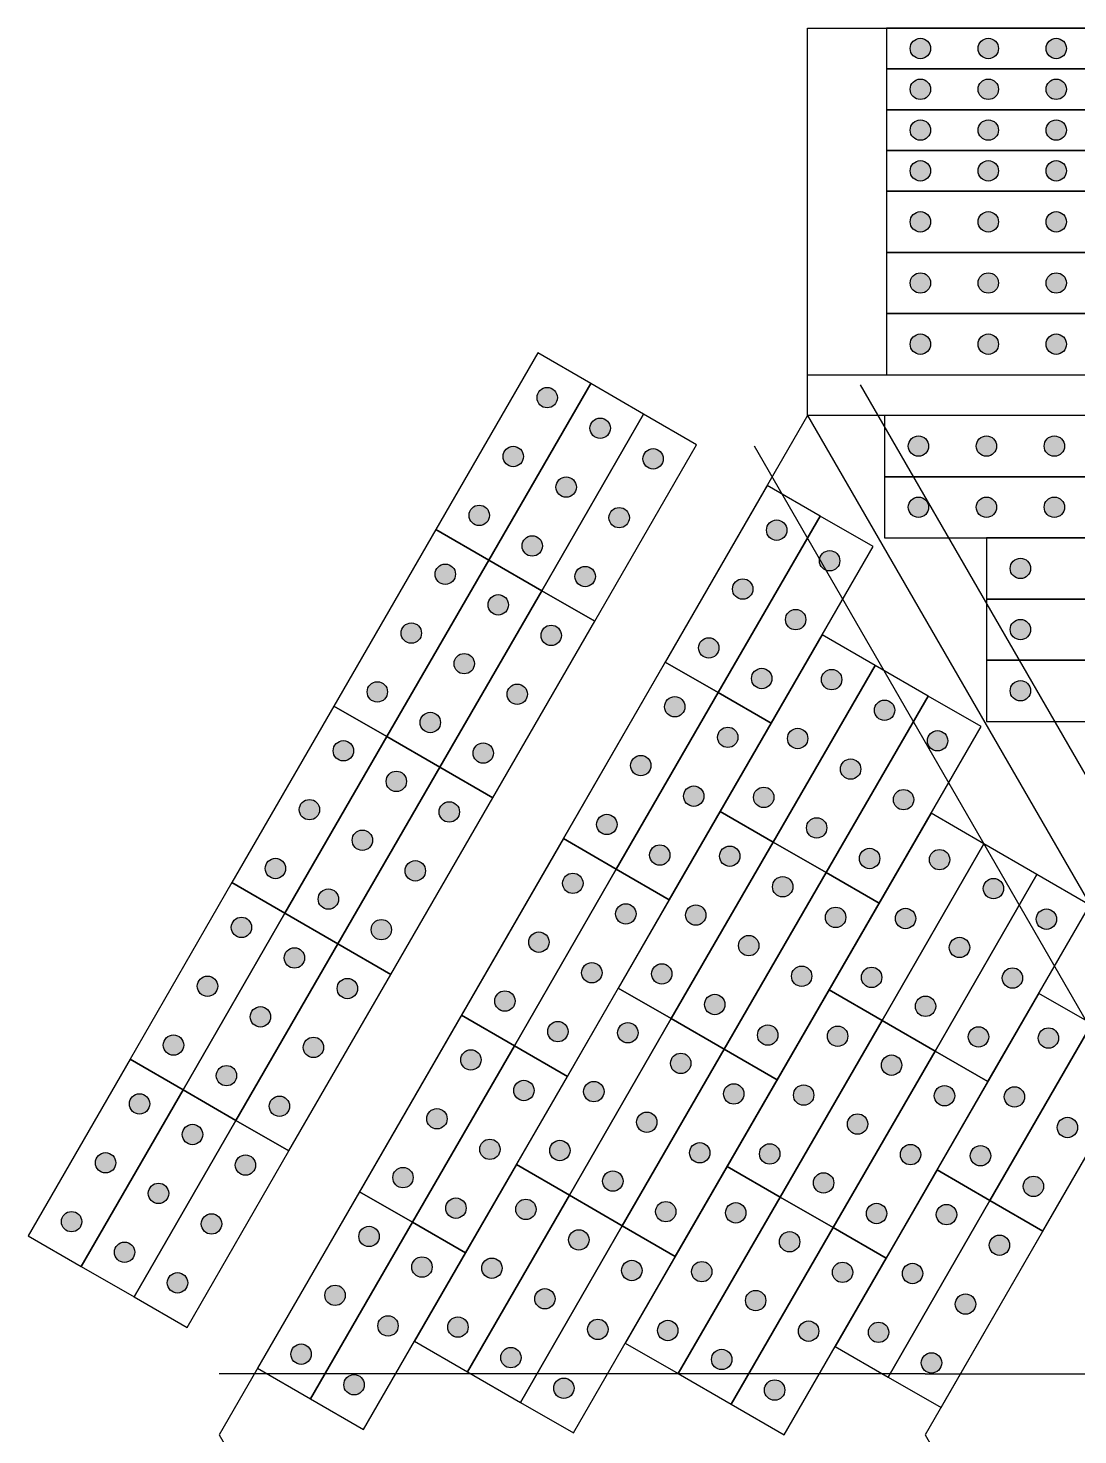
# Model space of a CAD drawing. Header units: millimetres. Extents: x 1388 to 8110, y -1425 to 5021.
# Drawn here: x 2385.4 to 2642.9, y 1276.3 to 1621.3 of the extents above; entities that cross this region are included whole.
import ezdxf

# ---------------------------------------------------------------- set-up
doc = ezdxf.new("R2010")
doc.units = ezdxf.units.MM

msp = doc.modelspace()

# ---------------------------------------------------------------- hatches: boundary and pattern name
at = {"true_color": 0xf1eb1f}
h = msp.add_hatch(color=2, dxfattribs=at)
h.dxf.hatch_style = 1
h.paths.add_polyline_path([(2601.737, 1616.267, 1), (2606.737, 1616.267, 1)])
h = msp.add_hatch(color=2, dxfattribs=at)
h.dxf.hatch_style = 1
h.paths.add_polyline_path([(2618.404, 1616.267, 1), (2623.404, 1616.267, 1)])
h = msp.add_hatch(color=2, dxfattribs=at)
h.dxf.hatch_style = 1
h.paths.add_polyline_path([(2635.07, 1616.267, 1), (2640.07, 1616.267, 1)])
h = msp.add_hatch(color=2, dxfattribs=at)
h.dxf.hatch_style = 1
h.paths.add_polyline_path([(2601.737, 1606.267, 1), (2606.737, 1606.267, 1)])
h = msp.add_hatch(color=2, dxfattribs=at)
h.dxf.hatch_style = 1
h.paths.add_polyline_path([(2618.404, 1606.267, 1), (2623.404, 1606.267, 1)])
h = msp.add_hatch(color=2, dxfattribs=at)
h.dxf.hatch_style = 1
h.paths.add_polyline_path([(2635.07, 1606.267, 1), (2640.07, 1606.267, 1)])
h = msp.add_hatch(color=2, dxfattribs=at)
h.dxf.hatch_style = 1
h.paths.add_polyline_path([(2601.737, 1596.267, 1), (2606.737, 1596.267, 1)])
h = msp.add_hatch(color=2, dxfattribs=at)
h.dxf.hatch_style = 1
h.paths.add_polyline_path([(2618.404, 1596.267, 1), (2623.404, 1596.267, 1)])
h = msp.add_hatch(color=2, dxfattribs=at)
h.dxf.hatch_style = 1
h.paths.add_polyline_path([(2635.07, 1596.267, 1), (2640.07, 1596.267, 1)])
h = msp.add_hatch(color=2, dxfattribs=at)
h.dxf.hatch_style = 1
h.paths.add_polyline_path([(2601.737, 1586.267, 1), (2606.737, 1586.267, 1)])
h = msp.add_hatch(color=2, dxfattribs=at)
h.dxf.hatch_style = 1
h.paths.add_polyline_path([(2618.404, 1586.267, 1), (2623.404, 1586.267, 1)])
h = msp.add_hatch(color=2, dxfattribs=at)
h.dxf.hatch_style = 1
h.paths.add_polyline_path([(2635.07, 1586.267, 1), (2640.07, 1586.267, 1)])
h = msp.add_hatch(color=2, dxfattribs=at)
h.dxf.hatch_style = 1
h.paths.add_polyline_path([(2601.737, 1573.767, 1), (2606.737, 1573.767, 1)])
h = msp.add_hatch(color=2, dxfattribs=at)
h.dxf.hatch_style = 1
h.paths.add_polyline_path([(2618.404, 1573.767, 1), (2623.404, 1573.767, 1)])
h = msp.add_hatch(color=2, dxfattribs=at)
h.dxf.hatch_style = 1
h.paths.add_polyline_path([(2635.07, 1573.767, 1), (2640.07, 1573.767, 1)])
h = msp.add_hatch(color=2, dxfattribs=at)
h.dxf.hatch_style = 1
h.paths.add_polyline_path([(2601.737, 1558.767, 1), (2606.737, 1558.767, 1)])
h = msp.add_hatch(color=2, dxfattribs=at)
h.dxf.hatch_style = 1
h.paths.add_polyline_path([(2618.404, 1558.767, 1), (2623.404, 1558.767, 1)])
h = msp.add_hatch(color=2, dxfattribs=at)
h.dxf.hatch_style = 1
h.paths.add_polyline_path([(2635.07, 1558.767, 1), (2640.07, 1558.767, 1)])
h = msp.add_hatch(color=2, dxfattribs=at)
h.dxf.hatch_style = 1
h.paths.add_polyline_path([(2601.737, 1543.767, 1), (2606.737, 1543.767, 1)])
h = msp.add_hatch(color=2, dxfattribs=at)
h.dxf.hatch_style = 1
h.paths.add_polyline_path([(2618.404, 1543.767, 1), (2623.404, 1543.767, 1)])
h = msp.add_hatch(color=2, dxfattribs=at)
h.dxf.hatch_style = 1
h.paths.add_polyline_path([(2635.07, 1543.767, 1), (2640.07, 1543.767, 1)])
h = msp.add_hatch(color=2, dxfattribs=at)
h.dxf.hatch_style = 1
h.paths.add_polyline_path([(2515.201, 1530.65, 1), (2510.201, 1530.65, 1)])
h = msp.add_hatch(color=2, dxfattribs=at)
h.dxf.hatch_style = 1
h.paths.add_polyline_path([(2528.192, 1523.15, 1), (2523.192, 1523.15, 1)])
h = msp.add_hatch(color=2, dxfattribs=at)
h.dxf.hatch_style = 1
h.paths.add_polyline_path([(2506.868, 1516.216, 1), (2501.868, 1516.216, 1)])
h = msp.add_hatch(color=2, dxfattribs=at)
h.dxf.hatch_style = 1
h.paths.add_polyline_path([(2541.182, 1515.65, 1), (2536.182, 1515.65, 1)])
h = msp.add_hatch(color=2, dxfattribs=at)
h.dxf.hatch_style = 1
h.paths.add_polyline_path([(2606.271, 1518.767, 1), (2601.271, 1518.767, 1)])
h = msp.add_hatch(color=2, dxfattribs=at)
h.dxf.hatch_style = 1
h.paths.add_polyline_path([(2622.938, 1518.767, 1), (2617.938, 1518.767, 1)])
h = msp.add_hatch(color=2, dxfattribs=at)
h.dxf.hatch_style = 1
h.paths.add_polyline_path([(2639.604, 1518.767, 1), (2634.604, 1518.767, 1)])
h = msp.add_hatch(color=2, dxfattribs=at)
h.dxf.hatch_style = 1
h.paths.add_polyline_path([(2519.858, 1508.716, 1), (2514.858, 1508.716, 1)])
h = msp.add_hatch(color=2, dxfattribs=at)
h.dxf.hatch_style = 1
h.paths.add_polyline_path([(2498.535, 1501.782, 1), (2493.535, 1501.782, 1)])
h = msp.add_hatch(color=2, dxfattribs=at)
h.dxf.hatch_style = 1
h.paths.add_polyline_path([(2606.271, 1503.767, 1), (2601.271, 1503.767, 1)])
h = msp.add_hatch(color=2, dxfattribs=at)
h.dxf.hatch_style = 1
h.paths.add_polyline_path([(2622.938, 1503.767, 1), (2617.938, 1503.767, 1)])
h = msp.add_hatch(color=2, dxfattribs=at)
h.dxf.hatch_style = 1
h.paths.add_polyline_path([(2639.604, 1503.767, 1), (2634.604, 1503.767, 1)])
h = msp.add_hatch(color=2, dxfattribs=at)
h.dxf.hatch_style = 1
h.paths.add_polyline_path([(2532.849, 1501.216, 1), (2527.849, 1501.216, 1)])
h = msp.add_hatch(color=2, dxfattribs=at)
h.dxf.hatch_style = 1
h.paths.add_polyline_path([(2571.493, 1498.15, 1), (2566.493, 1498.15, 1)])
h = msp.add_hatch(color=2, dxfattribs=at)
h.dxf.hatch_style = 1
h.paths.add_polyline_path([(2511.525, 1494.282, 1), (2506.525, 1494.282, 1)])
h = msp.add_hatch(color=2, dxfattribs=at)
h.dxf.hatch_style = 1
h.paths.add_polyline_path([(2584.483, 1490.65, 1), (2579.483, 1490.65, 1)])
h = msp.add_hatch(color=2, dxfattribs=at)
h.dxf.hatch_style = 1
h.paths.add_polyline_path([(2631.271, 1488.767, 1), (2626.271, 1488.767, 1)])
h = msp.add_hatch(color=2, dxfattribs=at)
h.dxf.hatch_style = 1
h.paths.add_polyline_path([(2490.201, 1487.348, 1), (2485.201, 1487.348, 1)])
h = msp.add_hatch(color=2, dxfattribs=at)
h.dxf.hatch_style = 1
h.paths.add_polyline_path([(2524.515, 1486.782, 1), (2519.515, 1486.782, 1)])
h = msp.add_hatch(color=2, dxfattribs=at)
h.dxf.hatch_style = 1
h.paths.add_polyline_path([(2563.16, 1483.716, 1), (2558.16, 1483.716, 1)])
h = msp.add_hatch(color=2, dxfattribs=at)
h.dxf.hatch_style = 1
h.paths.add_polyline_path([(2503.192, 1479.848, 1), (2498.192, 1479.848, 1)])
h = msp.add_hatch(color=2, dxfattribs=at)
h.dxf.hatch_style = 1
h.paths.add_polyline_path([(2576.15, 1476.216, 1), (2571.15, 1476.216, 1)])
h = msp.add_hatch(color=2, dxfattribs=at)
h.dxf.hatch_style = 1
h.paths.add_polyline_path([(2481.868, 1472.915, 1), (2476.868, 1472.915, 1)])
h = msp.add_hatch(color=2, dxfattribs=at)
h.dxf.hatch_style = 1
h.paths.add_polyline_path([(2516.182, 1472.348, 1), (2511.182, 1472.348, 1)])
h = msp.add_hatch(color=2, dxfattribs=at)
h.dxf.hatch_style = 1
h.paths.add_polyline_path([(2631.271, 1473.767, 1), (2626.271, 1473.767, 1)])
h = msp.add_hatch(color=2, dxfattribs=at)
h.dxf.hatch_style = 1
h.paths.add_polyline_path([(2554.826, 1469.282, 1), (2549.826, 1469.282, 1)])
h = msp.add_hatch(color=2, dxfattribs=at)
h.dxf.hatch_style = 1
h.paths.add_polyline_path([(2494.858, 1465.415, 1), (2489.858, 1465.415, 1)])
h = msp.add_hatch(color=2, dxfattribs=at)
h.dxf.hatch_style = 1
h.paths.add_polyline_path([(2567.817, 1461.782, 1), (2562.817, 1461.782, 1)])
h = msp.add_hatch(color=2, dxfattribs=at)
h.dxf.hatch_style = 1
h.paths.add_polyline_path([(2584.974, 1461.499, 1), (2579.974, 1461.499, 1)])
h = msp.add_hatch(color=2, dxfattribs=at)
h.dxf.hatch_style = 1
h.paths.add_polyline_path([(2473.535, 1458.481, 1), (2468.535, 1458.481, 1)])
h = msp.add_hatch(color=2, dxfattribs=at)
h.dxf.hatch_style = 1
h.paths.add_polyline_path([(2507.849, 1457.915, 1), (2502.849, 1457.915, 1)])
h = msp.add_hatch(color=2, dxfattribs=at)
h.dxf.hatch_style = 1
h.paths.add_polyline_path([(2631.271, 1458.767, 1), (2626.271, 1458.767, 1)])
h = msp.add_hatch(color=2, dxfattribs=at)
h.dxf.hatch_style = 1
h.paths.add_polyline_path([(2546.493, 1454.848, 1), (2541.493, 1454.848, 1)])
h = msp.add_hatch(color=2, dxfattribs=at)
h.dxf.hatch_style = 1
h.paths.add_polyline_path([(2597.964, 1453.999, 1), (2592.964, 1453.999, 1)])
h = msp.add_hatch(color=2, dxfattribs=at)
h.dxf.hatch_style = 1
h.paths.add_polyline_path([(2486.525, 1450.981, 1), (2481.525, 1450.981, 1)])
h = msp.add_hatch(color=2, dxfattribs=at)
h.dxf.hatch_style = 1
h.paths.add_polyline_path([(2559.483, 1447.348, 1), (2554.483, 1447.348, 1)])
h = msp.add_hatch(color=2, dxfattribs=at)
h.dxf.hatch_style = 1
h.paths.add_polyline_path([(2576.64, 1447.065, 1), (2571.64, 1447.065, 1)])
h = msp.add_hatch(color=2, dxfattribs=at)
h.dxf.hatch_style = 1
h.paths.add_polyline_path([(2610.954, 1446.499, 1), (2605.954, 1446.499, 1)])
h = msp.add_hatch(color=2, dxfattribs=at)
h.dxf.hatch_style = 1
h.paths.add_polyline_path([(2465.201, 1444.047, 1), (2460.201, 1444.047, 1)])
h = msp.add_hatch(color=2, dxfattribs=at)
h.dxf.hatch_style = 1
h.paths.add_polyline_path([(2499.515, 1443.481, 1), (2494.515, 1443.481, 1)])
h = msp.add_hatch(color=2, dxfattribs=at)
h.dxf.hatch_style = 1
h.paths.add_polyline_path([(2538.16, 1440.415, 1), (2533.16, 1440.415, 1)])
h = msp.add_hatch(color=2, dxfattribs=at)
h.dxf.hatch_style = 1
h.paths.add_polyline_path([(2589.631, 1439.565, 1), (2584.631, 1439.565, 1)])
h = msp.add_hatch(color=2, dxfattribs=at)
h.dxf.hatch_style = 1
h.paths.add_polyline_path([(2478.192, 1436.547, 1), (2473.192, 1436.547, 1)])
h = msp.add_hatch(color=2, dxfattribs=at)
h.dxf.hatch_style = 1
h.paths.add_polyline_path([(2551.15, 1432.915, 1), (2546.15, 1432.915, 1)])
h = msp.add_hatch(color=2, dxfattribs=at)
h.dxf.hatch_style = 1
h.paths.add_polyline_path([(2568.307, 1432.631, 1), (2563.307, 1432.631, 1)])
h = msp.add_hatch(color=2, dxfattribs=at)
h.dxf.hatch_style = 1
h.paths.add_polyline_path([(2456.868, 1429.613, 1), (2451.868, 1429.613, 1)])
h = msp.add_hatch(color=2, dxfattribs=at)
h.dxf.hatch_style = 1
h.paths.add_polyline_path([(2602.621, 1432.065, 1), (2597.621, 1432.065, 1)])
h = msp.add_hatch(color=2, dxfattribs=at)
h.dxf.hatch_style = 1
h.paths.add_polyline_path([(2491.182, 1429.047, 1), (2486.182, 1429.047, 1)])
h = msp.add_hatch(color=2, dxfattribs=at)
h.dxf.hatch_style = 1
h.paths.add_polyline_path([(2529.826, 1425.981, 1), (2524.826, 1425.981, 1)])
h = msp.add_hatch(color=2, dxfattribs=at)
h.dxf.hatch_style = 1
h.paths.add_polyline_path([(2581.297, 1425.131, 1), (2576.297, 1425.131, 1)])
h = msp.add_hatch(color=2, dxfattribs=at)
h.dxf.hatch_style = 1
h.paths.add_polyline_path([(2469.858, 1422.113, 1), (2464.858, 1422.113, 1)])
h = msp.add_hatch(color=2, dxfattribs=at)
h.dxf.hatch_style = 1
h.paths.add_polyline_path([(2542.817, 1418.481, 1), (2537.817, 1418.481, 1)])
h = msp.add_hatch(color=2, dxfattribs=at)
h.dxf.hatch_style = 1
h.paths.add_polyline_path([(2559.974, 1418.198, 1), (2554.974, 1418.198, 1)])
h = msp.add_hatch(color=2, dxfattribs=at)
h.dxf.hatch_style = 1
h.paths.add_polyline_path([(2594.288, 1417.631, 1), (2589.288, 1417.631, 1)])
h = msp.add_hatch(color=2, dxfattribs=at)
h.dxf.hatch_style = 1
h.paths.add_polyline_path([(2611.445, 1417.348, 1), (2606.445, 1417.348, 1)])
h = msp.add_hatch(color=2, dxfattribs=at)
h.dxf.hatch_style = 1
h.paths.add_polyline_path([(2448.535, 1415.18, 1), (2443.535, 1415.18, 1)])
h = msp.add_hatch(color=2, dxfattribs=at)
h.dxf.hatch_style = 1
h.paths.add_polyline_path([(2482.849, 1414.613, 1), (2477.849, 1414.613, 1)])
h = msp.add_hatch(color=2, dxfattribs=at)
h.dxf.hatch_style = 1
h.paths.add_polyline_path([(2521.493, 1411.547, 1), (2516.493, 1411.547, 1)])
h = msp.add_hatch(color=2, dxfattribs=at)
h.dxf.hatch_style = 1
h.paths.add_polyline_path([(2572.964, 1410.698, 1), (2567.964, 1410.698, 1)])
h = msp.add_hatch(color=2, dxfattribs=at)
h.dxf.hatch_style = 1
h.paths.add_polyline_path([(2624.668, 1410.252, 1), (2619.668, 1410.252, 1)])
h = msp.add_hatch(color=2, dxfattribs=at)
h.dxf.hatch_style = 1
h.paths.add_polyline_path([(2461.525, 1407.68, 1), (2456.525, 1407.68, 1)])
h = msp.add_hatch(color=2, dxfattribs=at)
h.dxf.hatch_style = 1
h.paths.add_polyline_path([(2534.483, 1404.047, 1), (2529.483, 1404.047, 1)])
h = msp.add_hatch(color=2, dxfattribs=at)
h.dxf.hatch_style = 1
h.paths.add_polyline_path([(2551.64, 1403.764, 1), (2546.64, 1403.764, 1)])
h = msp.add_hatch(color=2, dxfattribs=at)
h.dxf.hatch_style = 1
h.paths.add_polyline_path([(2585.954, 1403.198, 1), (2580.954, 1403.198, 1)])
h = msp.add_hatch(color=2, dxfattribs=at)
h.dxf.hatch_style = 1
h.paths.add_polyline_path([(2603.112, 1402.915, 1), (2598.112, 1402.915, 1)])
h = msp.add_hatch(color=2, dxfattribs=at)
h.dxf.hatch_style = 1
h.paths.add_polyline_path([(2637.659, 1402.752, 1), (2632.659, 1402.752, 1)])
h = msp.add_hatch(color=2, dxfattribs=at)
h.dxf.hatch_style = 1
h.paths.add_polyline_path([(2440.201, 1400.746, 1), (2435.201, 1400.746, 1)])
h = msp.add_hatch(color=2, dxfattribs=at)
h.dxf.hatch_style = 1
h.paths.add_polyline_path([(2474.515, 1400.18, 1), (2469.515, 1400.18, 1)])
h = msp.add_hatch(color=2, dxfattribs=at)
h.dxf.hatch_style = 1
h.paths.add_polyline_path([(2513.16, 1397.113, 1), (2508.16, 1397.113, 1)])
h = msp.add_hatch(color=2, dxfattribs=at)
h.dxf.hatch_style = 1
h.paths.add_polyline_path([(2564.631, 1396.264, 1), (2559.631, 1396.264, 1)])
h = msp.add_hatch(color=2, dxfattribs=at)
h.dxf.hatch_style = 1
h.paths.add_polyline_path([(2616.335, 1395.818, 1), (2611.335, 1395.818, 1)])
h = msp.add_hatch(color=2, dxfattribs=at)
h.dxf.hatch_style = 1
h.paths.add_polyline_path([(2453.192, 1393.246, 1), (2448.192, 1393.246, 1)])
h = msp.add_hatch(color=2, dxfattribs=at)
h.dxf.hatch_style = 1
h.paths.add_polyline_path([(2526.15, 1389.613, 1), (2521.15, 1389.613, 1)])
h = msp.add_hatch(color=2, dxfattribs=at)
h.dxf.hatch_style = 1
h.paths.add_polyline_path([(2543.307, 1389.33, 1), (2538.307, 1389.33, 1)])
h = msp.add_hatch(color=2, dxfattribs=at)
h.dxf.hatch_style = 1
h.paths.add_polyline_path([(2577.621, 1388.764, 1), (2572.621, 1388.764, 1)])
h = msp.add_hatch(color=2, dxfattribs=at)
h.dxf.hatch_style = 1
h.paths.add_polyline_path([(2594.778, 1388.481, 1), (2589.778, 1388.481, 1)])
h = msp.add_hatch(color=2, dxfattribs=at)
h.dxf.hatch_style = 1
h.paths.add_polyline_path([(2629.325, 1388.318, 1), (2624.325, 1388.318, 1)])
h = msp.add_hatch(color=2, dxfattribs=at)
h.dxf.hatch_style = 1
h.paths.add_polyline_path([(2431.868, 1386.312, 1), (2426.868, 1386.312, 1)])
h = msp.add_hatch(color=2, dxfattribs=at)
h.dxf.hatch_style = 1
h.paths.add_polyline_path([(2466.182, 1385.746, 1), (2461.182, 1385.746, 1)])
h = msp.add_hatch(color=2, dxfattribs=at)
h.dxf.hatch_style = 1
h.paths.add_polyline_path([(2504.826, 1382.68, 1), (2499.826, 1382.68, 1)])
h = msp.add_hatch(color=2, dxfattribs=at)
h.dxf.hatch_style = 1
h.paths.add_polyline_path([(2556.297, 1381.83, 1), (2551.297, 1381.83, 1)])
h = msp.add_hatch(color=2, dxfattribs=at)
h.dxf.hatch_style = 1
h.paths.add_polyline_path([(2608.002, 1381.384, 1), (2603.002, 1381.384, 1)])
h = msp.add_hatch(color=2, dxfattribs=at)
h.dxf.hatch_style = 1
h.paths.add_polyline_path([(2444.858, 1378.812, 1), (2439.858, 1378.812, 1)])
h = msp.add_hatch(color=2, dxfattribs=at)
h.dxf.hatch_style = 1
h.paths.add_polyline_path([(2517.817, 1375.18, 1), (2512.817, 1375.18, 1)])
h = msp.add_hatch(color=2, dxfattribs=at)
h.dxf.hatch_style = 1
h.paths.add_polyline_path([(2534.974, 1374.896, 1), (2529.974, 1374.896, 1)])
h = msp.add_hatch(color=2, dxfattribs=at)
h.dxf.hatch_style = 1
h.paths.add_polyline_path([(2569.288, 1374.33, 1), (2564.288, 1374.33, 1)])
h = msp.add_hatch(color=2, dxfattribs=at)
h.dxf.hatch_style = 1
h.paths.add_polyline_path([(2586.445, 1374.047, 1), (2581.445, 1374.047, 1)])
h = msp.add_hatch(color=2, dxfattribs=at)
h.dxf.hatch_style = 1
h.paths.add_polyline_path([(2423.535, 1371.878, 1), (2418.535, 1371.878, 1)])
h = msp.add_hatch(color=2, dxfattribs=at)
h.dxf.hatch_style = 1
h.paths.add_polyline_path([(2457.849, 1371.312, 1), (2452.849, 1371.312, 1)])
h = msp.add_hatch(color=2, dxfattribs=at)
h.dxf.hatch_style = 1
h.paths.add_polyline_path([(2620.992, 1373.884, 1), (2615.992, 1373.884, 1)])
h = msp.add_hatch(color=2, dxfattribs=at)
h.dxf.hatch_style = 1
h.paths.add_polyline_path([(2638.149, 1373.601, 1), (2633.149, 1373.601, 1)])
h = msp.add_hatch(color=2, dxfattribs=at)
h.dxf.hatch_style = 1
h.paths.add_polyline_path([(2496.493, 1368.246, 1), (2491.493, 1368.246, 1)])
h = msp.add_hatch(color=2, dxfattribs=at)
h.dxf.hatch_style = 1
h.paths.add_polyline_path([(2547.964, 1367.396, 1), (2542.964, 1367.396, 1)])
h = msp.add_hatch(color=2, dxfattribs=at)
h.dxf.hatch_style = 1
h.paths.add_polyline_path([(2436.525, 1364.378, 1), (2431.525, 1364.378, 1)])
h = msp.add_hatch(color=2, dxfattribs=at)
h.dxf.hatch_style = 1
h.paths.add_polyline_path([(2599.668, 1366.951, 1), (2594.668, 1366.951, 1)])
h = msp.add_hatch(color=2, dxfattribs=at)
h.dxf.hatch_style = 1
h.paths.add_polyline_path([(2509.483, 1360.746, 1), (2504.483, 1360.746, 1)])
h = msp.add_hatch(color=2, dxfattribs=at)
h.dxf.hatch_style = 1
h.paths.add_polyline_path([(2526.64, 1360.463, 1), (2521.64, 1360.463, 1)])
h = msp.add_hatch(color=2, dxfattribs=at)
h.dxf.hatch_style = 1
h.paths.add_polyline_path([(2415.201, 1357.445, 1), (2410.201, 1357.445, 1)])
h = msp.add_hatch(color=2, dxfattribs=at)
h.dxf.hatch_style = 1
h.paths.add_polyline_path([(2449.515, 1356.878, 1), (2444.515, 1356.878, 1)])
h = msp.add_hatch(color=2, dxfattribs=at)
h.dxf.hatch_style = 1
h.paths.add_polyline_path([(2560.954, 1359.896, 1), (2555.954, 1359.896, 1)])
h = msp.add_hatch(color=2, dxfattribs=at)
h.dxf.hatch_style = 1
h.paths.add_polyline_path([(2578.112, 1359.613, 1), (2573.112, 1359.613, 1)])
h = msp.add_hatch(color=2, dxfattribs=at)
h.dxf.hatch_style = 1
h.paths.add_polyline_path([(2612.659, 1359.451, 1), (2607.659, 1359.451, 1)])
h = msp.add_hatch(color=2, dxfattribs=at)
h.dxf.hatch_style = 1
h.paths.add_polyline_path([(2629.816, 1359.167, 1), (2624.816, 1359.167, 1)])
h = msp.add_hatch(color=2, dxfattribs=at)
h.dxf.hatch_style = 1
h.paths.add_polyline_path([(2488.16, 1353.812, 1), (2483.16, 1353.812, 1)])
h = msp.add_hatch(color=2, dxfattribs=at)
h.dxf.hatch_style = 1
h.paths.add_polyline_path([(2428.192, 1349.945, 1), (2423.192, 1349.945, 1)])
h = msp.add_hatch(color=2, dxfattribs=at)
h.dxf.hatch_style = 1
h.paths.add_polyline_path([(2539.631, 1352.963, 1), (2534.631, 1352.963, 1)])
h = msp.add_hatch(color=2, dxfattribs=at)
h.dxf.hatch_style = 1
h.paths.add_polyline_path([(2591.335, 1352.517, 1), (2586.335, 1352.517, 1)])
h = msp.add_hatch(color=2, dxfattribs=at)
h.dxf.hatch_style = 1
h.paths.add_polyline_path([(2642.806, 1351.667, 1), (2637.806, 1351.667, 1)])
h = msp.add_hatch(color=2, dxfattribs=at)
h.dxf.hatch_style = 1
h.paths.add_polyline_path([(2406.868, 1343.011, 1), (2401.868, 1343.011, 1)])
h = msp.add_hatch(color=2, dxfattribs=at)
h.dxf.hatch_style = 1
h.paths.add_polyline_path([(2501.15, 1346.312, 1), (2496.15, 1346.312, 1)])
h = msp.add_hatch(color=2, dxfattribs=at)
h.dxf.hatch_style = 1
h.paths.add_polyline_path([(2518.307, 1346.029, 1), (2513.307, 1346.029, 1)])
h = msp.add_hatch(color=2, dxfattribs=at)
h.dxf.hatch_style = 1
h.paths.add_polyline_path([(2552.621, 1345.463, 1), (2547.621, 1345.463, 1)])
h = msp.add_hatch(color=2, dxfattribs=at)
h.dxf.hatch_style = 1
h.paths.add_polyline_path([(2569.778, 1345.18, 1), (2564.778, 1345.18, 1)])
h = msp.add_hatch(color=2, dxfattribs=at)
h.dxf.hatch_style = 1
h.paths.add_polyline_path([(2604.325, 1345.017, 1), (2599.325, 1345.017, 1)])
h = msp.add_hatch(color=2, dxfattribs=at)
h.dxf.hatch_style = 1
h.paths.add_polyline_path([(2621.482, 1344.734, 1), (2616.482, 1344.734, 1)])
h = msp.add_hatch(color=2, dxfattribs=at)
h.dxf.hatch_style = 1
h.paths.add_polyline_path([(2441.182, 1342.445, 1), (2436.182, 1342.445, 1)])
h = msp.add_hatch(color=2, dxfattribs=at)
h.dxf.hatch_style = 1
h.paths.add_polyline_path([(2479.826, 1339.378, 1), (2474.826, 1339.378, 1)])
h = msp.add_hatch(color=2, dxfattribs=at)
h.dxf.hatch_style = 1
h.paths.add_polyline_path([(2531.297, 1338.529, 1), (2526.297, 1338.529, 1)])
h = msp.add_hatch(color=2, dxfattribs=at)
h.dxf.hatch_style = 1
h.paths.add_polyline_path([(2583.002, 1338.083, 1), (2578.002, 1338.083, 1)])
h = msp.add_hatch(color=2, dxfattribs=at)
h.dxf.hatch_style = 1
h.paths.add_polyline_path([(2634.473, 1337.234, 1), (2629.473, 1337.234, 1)])
h = msp.add_hatch(color=2, dxfattribs=at)
h.dxf.hatch_style = 1
h.paths.add_polyline_path([(2419.858, 1335.511, 1), (2414.858, 1335.511, 1)])
h = msp.add_hatch(color=2, dxfattribs=at)
h.dxf.hatch_style = 1
h.paths.add_polyline_path([(2492.817, 1331.878, 1), (2487.817, 1331.878, 1)])
h = msp.add_hatch(color=2, dxfattribs=at)
h.dxf.hatch_style = 1
h.paths.add_polyline_path([(2509.974, 1331.595, 1), (2504.974, 1331.595, 1)])
h = msp.add_hatch(color=2, dxfattribs=at)
h.dxf.hatch_style = 1
h.paths.add_polyline_path([(2544.288, 1331.029, 1), (2539.288, 1331.029, 1)])
h = msp.add_hatch(color=2, dxfattribs=at)
h.dxf.hatch_style = 1
h.paths.add_polyline_path([(2561.445, 1330.746, 1), (2556.445, 1330.746, 1)])
h = msp.add_hatch(color=2, dxfattribs=at)
h.dxf.hatch_style = 1
h.paths.add_polyline_path([(2595.992, 1330.583, 1), (2590.992, 1330.583, 1)])
h = msp.add_hatch(color=2, dxfattribs=at)
h.dxf.hatch_style = 1
h.paths.add_polyline_path([(2613.149, 1330.3, 1), (2608.149, 1330.3, 1)])
h = msp.add_hatch(color=2, dxfattribs=at)
h.dxf.hatch_style = 1
h.paths.add_polyline_path([(2398.535, 1328.577, 1), (2393.535, 1328.577, 1)])
h = msp.add_hatch(color=2, dxfattribs=at)
h.dxf.hatch_style = 1
h.paths.add_polyline_path([(2432.849, 1328.011, 1), (2427.849, 1328.011, 1)])
h = msp.add_hatch(color=2, dxfattribs=at)
h.dxf.hatch_style = 1
h.paths.add_polyline_path([(2471.493, 1324.945, 1), (2466.493, 1324.945, 1)])
h = msp.add_hatch(color=2, dxfattribs=at)
h.dxf.hatch_style = 1
h.paths.add_polyline_path([(2522.964, 1324.095, 1), (2517.964, 1324.095, 1)])
h = msp.add_hatch(color=2, dxfattribs=at)
h.dxf.hatch_style = 1
h.paths.add_polyline_path([(2574.668, 1323.649, 1), (2569.668, 1323.649, 1)])
h = msp.add_hatch(color=2, dxfattribs=at)
h.dxf.hatch_style = 1
h.paths.add_polyline_path([(2626.139, 1322.8, 1), (2621.139, 1322.8, 1)])
h = msp.add_hatch(color=2, dxfattribs=at)
h.dxf.hatch_style = 1
h.paths.add_polyline_path([(2411.525, 1321.077, 1), (2406.525, 1321.077, 1)])
h = msp.add_hatch(color=2, dxfattribs=at)
h.dxf.hatch_style = 1
h.paths.add_polyline_path([(2484.483, 1317.445, 1), (2479.483, 1317.445, 1)])
h = msp.add_hatch(color=2, dxfattribs=at)
h.dxf.hatch_style = 1
h.paths.add_polyline_path([(2501.64, 1317.161, 1), (2496.64, 1317.161, 1)])
h = msp.add_hatch(color=2, dxfattribs=at)
h.dxf.hatch_style = 1
h.paths.add_polyline_path([(2535.954, 1316.595, 1), (2530.954, 1316.595, 1)])
h = msp.add_hatch(color=2, dxfattribs=at)
h.dxf.hatch_style = 1
h.paths.add_polyline_path([(2553.112, 1316.312, 1), (2548.112, 1316.312, 1)])
h = msp.add_hatch(color=2, dxfattribs=at)
h.dxf.hatch_style = 1
h.paths.add_polyline_path([(2587.659, 1316.149, 1), (2582.659, 1316.149, 1)])
h = msp.add_hatch(color=2, dxfattribs=at)
h.dxf.hatch_style = 1
h.paths.add_polyline_path([(2604.816, 1315.866, 1), (2599.816, 1315.866, 1)])
h = msp.add_hatch(color=2, dxfattribs=at)
h.dxf.hatch_style = 1
h.paths.add_polyline_path([(2424.515, 1313.577, 1), (2419.515, 1313.577, 1)])
h = msp.add_hatch(color=2, dxfattribs=at)
h.dxf.hatch_style = 1
h.paths.add_polyline_path([(2463.16, 1310.511, 1), (2458.16, 1310.511, 1)])
h = msp.add_hatch(color=2, dxfattribs=at)
h.dxf.hatch_style = 1
h.paths.add_polyline_path([(2514.631, 1309.661, 1), (2509.631, 1309.661, 1)])
h = msp.add_hatch(color=2, dxfattribs=at)
h.dxf.hatch_style = 1
h.paths.add_polyline_path([(2566.335, 1309.216, 1), (2561.335, 1309.216, 1)])
h = msp.add_hatch(color=2, dxfattribs=at)
h.dxf.hatch_style = 1
h.paths.add_polyline_path([(2617.806, 1308.366, 1), (2612.806, 1308.366, 1)])
h = msp.add_hatch(color=2, dxfattribs=at)
h.dxf.hatch_style = 1
h.paths.add_polyline_path([(2476.15, 1303.011, 1), (2471.15, 1303.011, 1)])
h = msp.add_hatch(color=2, dxfattribs=at)
h.dxf.hatch_style = 1
h.paths.add_polyline_path([(2493.307, 1302.728, 1), (2488.307, 1302.728, 1)])
h = msp.add_hatch(color=2, dxfattribs=at)
h.dxf.hatch_style = 1
h.paths.add_polyline_path([(2527.621, 1302.161, 1), (2522.621, 1302.161, 1)])
h = msp.add_hatch(color=2, dxfattribs=at)
h.dxf.hatch_style = 1
h.paths.add_polyline_path([(2544.778, 1301.878, 1), (2539.778, 1301.878, 1)])
h = msp.add_hatch(color=2, dxfattribs=at)
h.dxf.hatch_style = 1
h.paths.add_polyline_path([(2579.325, 1301.716, 1), (2574.325, 1301.716, 1)])
h = msp.add_hatch(color=2, dxfattribs=at)
h.dxf.hatch_style = 1
h.paths.add_polyline_path([(2596.482, 1301.432, 1), (2591.482, 1301.432, 1)])
h = msp.add_hatch(color=2, dxfattribs=at)
h.dxf.hatch_style = 1
h.paths.add_polyline_path([(2454.826, 1296.077, 1), (2449.826, 1296.077, 1)])
h = msp.add_hatch(color=2, dxfattribs=at)
h.dxf.hatch_style = 1
h.paths.add_polyline_path([(2506.297, 1295.228, 1), (2501.297, 1295.228, 1)])
h = msp.add_hatch(color=2, dxfattribs=at)
h.dxf.hatch_style = 1
h.paths.add_polyline_path([(2558.002, 1294.782, 1), (2553.002, 1294.782, 1)])
h = msp.add_hatch(color=2, dxfattribs=at)
h.dxf.hatch_style = 1
h.paths.add_polyline_path([(2609.473, 1293.932, 1), (2604.473, 1293.932, 1)])
h = msp.add_hatch(color=2, dxfattribs=at)
h.dxf.hatch_style = 1
h.paths.add_polyline_path([(2467.817, 1288.577, 1), (2462.817, 1288.577, 1)])
h = msp.add_hatch(color=2, dxfattribs=at)
h.dxf.hatch_style = 1
h.paths.add_polyline_path([(2519.288, 1287.728, 1), (2514.288, 1287.728, 1)])
h = msp.add_hatch(color=2, dxfattribs=at)
h.dxf.hatch_style = 1
h.paths.add_polyline_path([(2570.992, 1287.282, 1), (2565.992, 1287.282, 1)])

# ---------------------------------------------------------------- linework, layer by layer
for p, q in [((2576.566, 1526.267), (2576.566, 1621.267)), ((2576.566, 1621.267), (2865.241, 1621.267)), ((2576.566, 1536.267), (2865.241, 1536.267)), ((2676.159, 1383.767), (2589.557, 1533.767)), ((2576.566, 1526.267), (2663.169, 1376.267)), ((2650.178, 1368.767), (2563.576, 1518.767)), ((2605.434, 1291.267), (2432.229, 1291.267)), ((2605.434, 1291.267), (2836.374, 1291.267))]:
    msp.add_line(p, q)
for points in [[(2595.904, 1611.267), (2645.904, 1611.267), (2645.904, 1621.267), (2595.904, 1621.267)], [(2595.904, 1601.267), (2645.904, 1601.267), (2645.904, 1611.267), (2595.904, 1611.267)], [(2595.904, 1591.267), (2645.904, 1591.267), (2645.904, 1601.267), (2595.904, 1601.267)], [(2595.904, 1581.267), (2645.904, 1581.267), (2645.904, 1591.267), (2595.904, 1591.267)], [(2645.904, 1581.267), (2595.904, 1581.267), (2595.904, 1566.267), (2645.904, 1566.267)], [(2645.904, 1566.267), (2595.904, 1566.267), (2595.904, 1551.267), (2645.904, 1551.267)], [(2645.904, 1551.267), (2595.904, 1551.267), (2595.904, 1536.267), (2645.904, 1536.267)], [(2510.373, 1541.616), (2485.373, 1498.315), (2498.363, 1490.815), (2523.363, 1534.116)], [(2523.363, 1534.116), (2498.363, 1490.815), (2511.354, 1483.315), (2536.354, 1526.616)], [(2576.566, 1526.267), (2432.229, 1276.267), (2576.566, 1026.267), (2865.241, 1026.267), (3009.579, 1276.267), (2865.241, 1526.267)], [(2536.354, 1526.616), (2511.354, 1483.315), (2524.344, 1475.815), (2549.344, 1519.116)], [(2645.438, 1526.267), (2595.438, 1526.267), (2595.438, 1511.267), (2645.438, 1511.267)], [(2645.438, 1511.267), (2595.438, 1511.267), (2595.438, 1496.267), (2645.438, 1496.267)], [(2566.664, 1509.116), (2541.664, 1465.815), (2554.655, 1458.315), (2579.655, 1501.616)], [(2579.655, 1501.616), (2554.655, 1458.315), (2567.645, 1450.815), (2592.645, 1494.116)], [(2485.373, 1498.315), (2460.373, 1455.014), (2473.363, 1447.514), (2498.363, 1490.815)], [(2670.438, 1496.267), (2620.438, 1496.267), (2620.438, 1481.267), (2670.438, 1481.267)], [(2498.363, 1490.815), (2473.363, 1447.514), (2486.354, 1440.014), (2511.354, 1483.315)], [(2511.354, 1483.315), (2486.354, 1440.014), (2499.344, 1432.514), (2524.344, 1475.815)], [(2670.438, 1481.267), (2620.438, 1481.267), (2620.438, 1466.267), (2670.438, 1466.267)], [(2580.145, 1472.466), (2555.145, 1429.165), (2568.136, 1421.665), (2593.136, 1464.966)], [(2670.438, 1466.267), (2620.438, 1466.267), (2620.438, 1451.267), (2670.438, 1451.267)], [(2541.664, 1465.815), (2516.664, 1422.514), (2529.655, 1415.014), (2554.655, 1458.315)], [(2593.136, 1464.966), (2568.136, 1421.665), (2581.126, 1414.165), (2606.126, 1457.466)], [(2554.655, 1458.315), (2529.655, 1415.014), (2542.645, 1407.514), (2567.645, 1450.815)], [(2606.126, 1457.466), (2581.126, 1414.165), (2594.116, 1406.665), (2619.116, 1449.966)], [(2460.373, 1455.014), (2435.373, 1411.713), (2448.363, 1404.213), (2473.363, 1447.514)], [(2473.363, 1447.514), (2448.363, 1404.213), (2461.354, 1396.713), (2486.354, 1440.014)], [(2486.354, 1440.014), (2461.354, 1396.713), (2474.344, 1389.213), (2499.344, 1432.514)], [(2555.145, 1429.165), (2530.145, 1385.863), (2543.136, 1378.363), (2568.136, 1421.665)], [(2606.849, 1428.719), (2581.849, 1385.417), (2594.84, 1377.917), (2619.84, 1421.219)], [(2516.664, 1422.514), (2491.664, 1379.213), (2504.655, 1371.713), (2529.655, 1415.014)], [(2568.136, 1421.665), (2543.136, 1378.363), (2556.126, 1370.863), (2581.126, 1414.165)], [(2619.84, 1421.219), (2594.84, 1377.917), (2607.83, 1370.417), (2632.83, 1413.719)], [(2529.655, 1415.014), (2504.655, 1371.713), (2517.645, 1364.213), (2542.645, 1407.514)], [(2435.373, 1411.713), (2410.373, 1368.411), (2423.363, 1360.911), (2448.363, 1404.213)], [(2581.126, 1414.165), (2556.126, 1370.863), (2569.116, 1363.363), (2594.116, 1406.665)], [(2632.83, 1413.719), (2607.83, 1370.417), (2620.82, 1362.917), (2645.82, 1406.219)], [(2448.363, 1404.213), (2423.363, 1360.911), (2436.354, 1353.411), (2461.354, 1396.713)], [(2461.354, 1396.713), (2436.354, 1353.411), (2449.344, 1345.911), (2474.344, 1389.213)], [(2530.145, 1385.863), (2505.145, 1342.562), (2518.136, 1335.062), (2543.136, 1378.363)], [(2581.849, 1385.417), (2556.849, 1342.116), (2569.84, 1334.616), (2594.84, 1377.917)], [(2633.32, 1384.568), (2608.32, 1341.267), (2621.311, 1333.767), (2646.311, 1377.068)], [(2491.664, 1379.213), (2466.664, 1335.911), (2479.655, 1328.411), (2504.655, 1371.713)], [(2543.136, 1378.363), (2518.136, 1335.062), (2531.126, 1327.562), (2556.126, 1370.863)], [(2594.84, 1377.917), (2569.84, 1334.616), (2582.83, 1327.116), (2607.83, 1370.417)], [(2646.311, 1377.068), (2621.311, 1333.767), (2634.301, 1326.267), (2659.301, 1369.568)], [(2663.169, 1376.267), (2605.434, 1276.267), (2663.169, 1176.267), (2778.639, 1176.267), (2836.374, 1276.267), (2778.639, 1376.267)], [(2504.655, 1371.713), (2479.655, 1328.411), (2492.645, 1320.911), (2517.645, 1364.213)], [(2556.126, 1370.863), (2531.126, 1327.562), (2544.116, 1320.062), (2569.116, 1363.363)], [(2607.83, 1370.417), (2582.83, 1327.116), (2595.82, 1319.616), (2620.82, 1362.917)], [(2410.373, 1368.411), (2385.373, 1325.11), (2398.363, 1317.61), (2423.363, 1360.911)], [(2423.363, 1360.911), (2398.363, 1317.61), (2411.354, 1310.11), (2436.354, 1353.411)], [(2436.354, 1353.411), (2411.354, 1310.11), (2424.344, 1302.61), (2449.344, 1345.911)], [(2505.145, 1342.562), (2480.145, 1299.261), (2493.136, 1291.761), (2518.136, 1335.062)], [(2556.849, 1342.116), (2531.849, 1298.815), (2544.84, 1291.315), (2569.84, 1334.616)], [(2608.32, 1341.267), (2583.32, 1297.966), (2596.311, 1290.466), (2621.311, 1333.767)], [(2466.664, 1335.911), (2441.664, 1292.61), (2454.655, 1285.11), (2479.655, 1328.411)], [(2518.136, 1335.062), (2493.136, 1291.761), (2506.126, 1284.261), (2531.126, 1327.562)], [(2569.84, 1334.616), (2544.84, 1291.315), (2557.83, 1283.815), (2582.83, 1327.116)], [(2621.311, 1333.767), (2596.311, 1290.466), (2609.301, 1282.966), (2634.301, 1326.267)], [(2479.655, 1328.411), (2454.655, 1285.11), (2467.645, 1277.61), (2492.645, 1320.911)], [(2531.126, 1327.562), (2506.126, 1284.261), (2519.116, 1276.761), (2544.116, 1320.062)], [(2582.83, 1327.116), (2557.83, 1283.815), (2570.82, 1276.315), (2595.82, 1319.616)]]:
    msp.add_lwpolyline(points, close=True)
at = {"color": 2, "true_color": 0xf1eb1f}
for centre in [(2604.237, 1616.267), (2620.904, 1616.267), (2637.57, 1616.267), (2604.237, 1606.267), (2620.904, 1606.267), (2637.57, 1606.267), (2604.237, 1596.267), (2620.904, 1596.267), (2637.57, 1596.267), (2604.237, 1586.267), (2620.904, 1586.267), (2637.57, 1586.267), (2604.237, 1573.767), (2620.904, 1573.767), (2637.57, 1573.767), (2604.237, 1558.767), (2620.904, 1558.767), (2637.57, 1558.767), (2604.237, 1543.767), (2620.904, 1543.767), (2637.57, 1543.767), (2512.701, 1530.65), (2525.692, 1523.15), (2504.368, 1516.216), (2538.682, 1515.65), (2603.771, 1518.767), (2620.438, 1518.767), (2637.104, 1518.767), (2517.358, 1508.716), (2496.035, 1501.782), (2603.771, 1503.767), (2620.438, 1503.767), (2637.104, 1503.767), (2530.349, 1501.216), (2568.993, 1498.15), (2509.025, 1494.282), (2581.983, 1490.65), (2628.771, 1488.767), (2487.701, 1487.348), (2522.015, 1486.782), (2560.66, 1483.716), (2500.692, 1479.848), (2573.65, 1476.216), (2479.368, 1472.915), (2513.682, 1472.348), (2628.771, 1473.767), (2552.326, 1469.282), (2492.358, 1465.415), (2565.317, 1461.782), (2582.474, 1461.499), (2471.035, 1458.481), (2505.349, 1457.915), (2628.771, 1458.767), (2543.993, 1454.848), (2595.464, 1453.999), (2484.025, 1450.981), (2556.983, 1447.348), (2574.14, 1447.065), (2608.454, 1446.499), (2462.701, 1444.047), (2497.015, 1443.481), (2535.66, 1440.415), (2587.131, 1439.565), (2475.692, 1436.547), (2548.65, 1432.915), (2565.807, 1432.631), (2454.368, 1429.613), (2600.121, 1432.065), (2488.682, 1429.047), (2527.326, 1425.981), (2578.797, 1425.131), (2467.358, 1422.113), (2540.317, 1418.481), (2557.474, 1418.198), (2591.788, 1417.631), (2608.945, 1417.348), (2446.035, 1415.18), (2480.349, 1414.613), (2518.993, 1411.547), (2570.464, 1410.698), (2622.168, 1410.252), (2459.025, 1407.68), (2531.983, 1404.047), (2549.14, 1403.764), (2583.454, 1403.198), (2600.612, 1402.915), (2635.159, 1402.752), (2437.701, 1400.746), (2472.015, 1400.18), (2510.66, 1397.113), (2562.131, 1396.264), (2613.835, 1395.818), (2450.692, 1393.246), (2523.65, 1389.613), (2540.807, 1389.33), (2575.121, 1388.764), (2592.278, 1388.481), (2626.825, 1388.318), (2429.368, 1386.312), (2463.682, 1385.746), (2502.326, 1382.68), (2553.797, 1381.83), (2605.502, 1381.384), (2442.358, 1378.812), (2515.317, 1375.18), (2532.474, 1374.896), (2566.788, 1374.33), (2583.945, 1374.047), (2421.035, 1371.878), (2455.349, 1371.312), (2618.492, 1373.884), (2635.649, 1373.601), (2493.993, 1368.246), (2545.464, 1367.396), (2434.025, 1364.378), (2597.168, 1366.951), (2506.983, 1360.746), (2524.14, 1360.463), (2412.701, 1357.445), (2447.015, 1356.878), (2558.454, 1359.896), (2575.612, 1359.613), (2610.159, 1359.451), (2627.316, 1359.167), (2485.66, 1353.812), (2425.692, 1349.945), (2537.131, 1352.963), (2588.835, 1352.517), (2640.306, 1351.667), (2404.368, 1343.011), (2498.65, 1346.312), (2515.807, 1346.029), (2550.121, 1345.463), (2567.278, 1345.18), (2601.825, 1345.017), (2618.982, 1344.734), (2438.682, 1342.445), (2477.326, 1339.378), (2528.797, 1338.529), (2580.502, 1338.083), (2631.973, 1337.234), (2417.358, 1335.511), (2490.317, 1331.878), (2507.474, 1331.595), (2541.788, 1331.029), (2558.945, 1330.746), (2593.492, 1330.583), (2610.649, 1330.3), (2396.035, 1328.577), (2430.349, 1328.011), (2468.993, 1324.945), (2520.464, 1324.095), (2572.168, 1323.649), (2623.639, 1322.8), (2409.025, 1321.077), (2481.983, 1317.445), (2499.14, 1317.161), (2533.454, 1316.595), (2550.612, 1316.312), (2585.159, 1316.149), (2602.316, 1315.866), (2422.015, 1313.577), (2460.66, 1310.511), (2512.131, 1309.661), (2563.835, 1309.216), (2615.306, 1308.366), (2473.65, 1303.011), (2490.807, 1302.728), (2525.121, 1302.161), (2542.278, 1301.878), (2576.825, 1301.716), (2593.982, 1301.432), (2452.326, 1296.077), (2503.797, 1295.228), (2555.502, 1294.782), (2606.973, 1293.932), (2465.317, 1288.577), (2516.788, 1287.728), (2568.492, 1287.282)]:
    msp.add_circle(centre, 2.5, dxfattribs=at)

doc.saveas('drawing.dxf')
